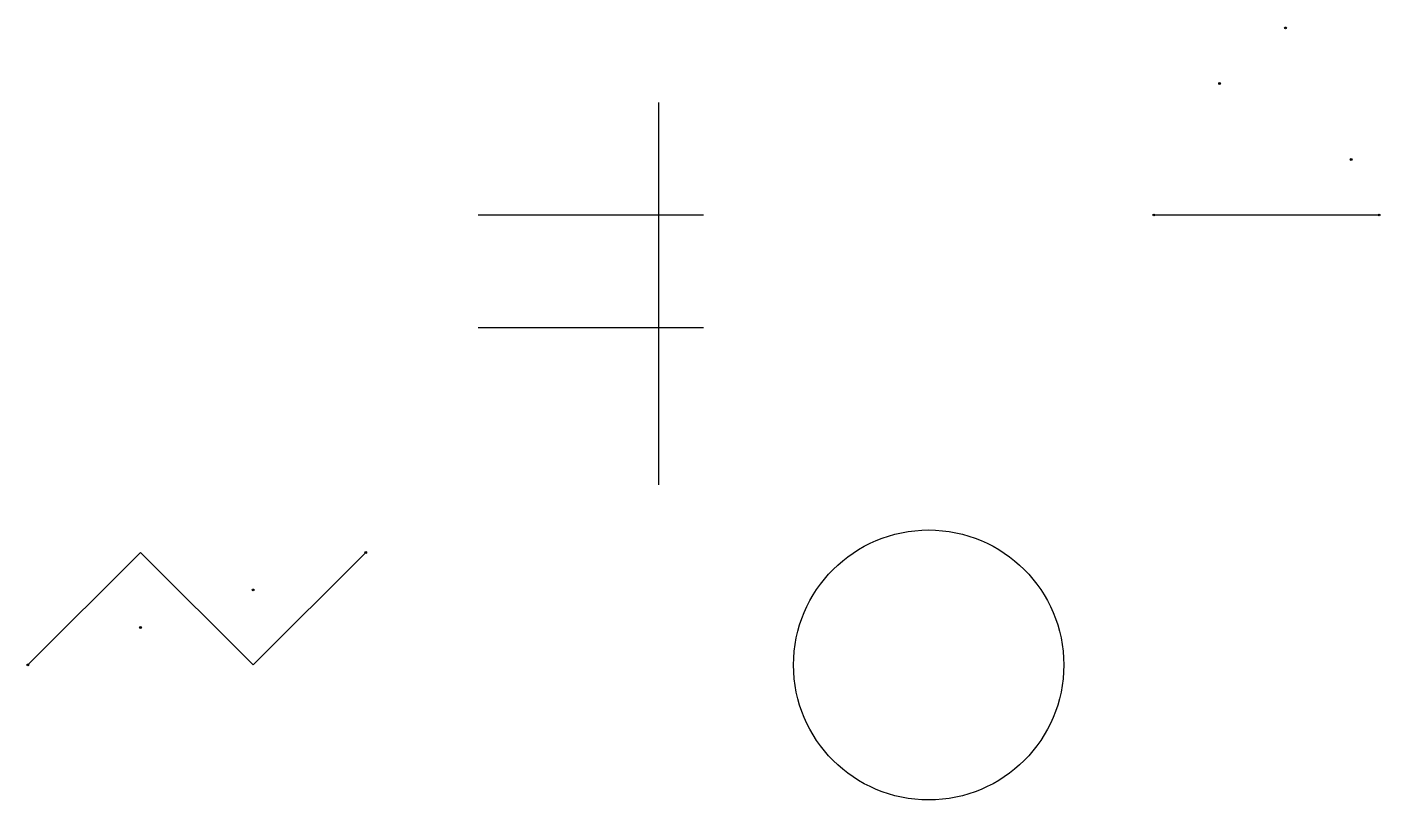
# Model space of a CAD drawing. Units: millimetres at full size, sheet at 1:100. Extents: x -27821 to 8964, y -13286 to 7747.
import ezdxf

# ---------------------------------------------------------------- set-up
doc = ezdxf.new("R2010")
doc.units = ezdxf.units.MM
doc.header["$LTSCALE"] = 100
doc.header["$PDMODE"] = 32
doc.header["$PDSIZE"] = 50
doc.layers.add('0-0', color=7, linetype='Continuous')

msp = doc.modelspace()

# ---------------------------------------------------------------- linework, layer by layer
at = {"layer": '0-0'}
for p, q in [((-10653.1, 5693.9), (-10653.1, -4714.3)), ((-15551, 2632.7), (-9428.6, 2632.7)), ((2816.3, 2632.7), (8938.8, 2632.7)), ((-15551, -428.6), (-9428.6, -428.6))]:
    msp.add_line(p, q, dxfattribs=at)
msp.add_lwpolyline([(-27795.9, -9612.2), (-24734.7, -6551), (-21673.5, -9612.2), (-18612.2, -6551)], dxfattribs=at)
msp.add_circle((-3306.1, -9612.2), 3673.5, dxfattribs=at)
for p in [(6394, 7722.1), (4605.2, 6210.4), (8182.9, 4144.4), (2816.3, 2632.7), (8938.8, 2632.7), (-18612.2, -6551), (-21673.5, -7571.4), (-24734.7, -8591.8), (-27795.9, -9612.2)]:
    msp.add_point(p, dxfattribs=at)

doc.saveas('drawing.dxf')
